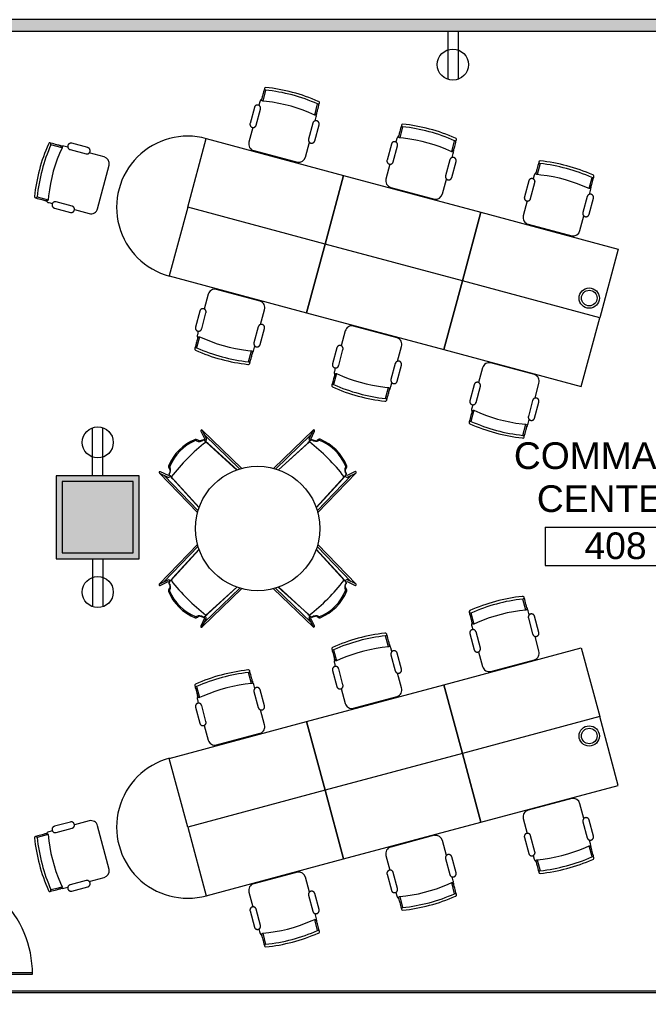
# Model space of a CAD drawing. Header units: inches. Extents: x 1 to 4333, y -575 to 1753.
# Drawn here: x 2438.2 to 2650.6, y 367.7 to 696 of the extents above; entities that cross this region are included whole.
import ezdxf

# ---------------------------------------------------------------- set-up
doc = ezdxf.new("R2010")
doc.units = ezdxf.units.IN
doc.header["$MEASUREMENT"] = 0
for name, color, linetype, lineweight in [('820 1st St NE_04_Clean_dwg', 8, 'Continuous', 9), ('A-ANNO-NOTE', 131, 'Continuous', 20), ('A-AREA-IDEN', 2, 'Continuous', 20), ('A-DETL', 90, 'Continuous', 9), ('A-DETL-GENF', 92, 'Continuous', 9), ('A-DOOR', 31, 'Continuous', 13), ('A-GLAZ-CURT', 52, 'Continuous', 9), ('A-WALL', 113, 'Continuous', 50), ('A-WALL-PATT', 111, 'Continuous', 13), ('I-FURN', 30, 'Continuous', 9), ('IRF-WALL-FULL-HT', 250, 'Continuous', 9), ('IRF-WALL-FULL-HT-HATCH', 250, 'Continuous', 9), ('S-COLS', 52, 'Continuous', 13)]:
    doc.layers.add(name, color=color, linetype=linetype, lineweight=lineweight)
doc.styles.add('Arial', font='arial.ttf', dxfattribs={"height": 9})

# ---------------------------------------------------------------- blocks, each defined once
blk = doc.blocks.new('Concrete-Square-Column - 24 x 24-2599265-New Construction - Tel_Data_Elec Plan')
at = {"layer": 'S-COLS', "lineweight": 9}
blk.add_hatch(color=55, dxfattribs=at).paths.add_polyline_path([(12, -12), (12, 12), (-12, 12), (-12, -12)], flags=0)
at = {"layer": 'S-COLS', "color": 10, "lineweight": 20}
for p, q in [((12, 12), (-12, 12)), ((-12, 12), (-12, -12)), ((12, -12), (12, 12)), ((-12, -12), (12, -12))]:
    blk.add_line(p, q, dxfattribs=at)
blk = doc.blocks.new('Seating - Desk - Task - Steelcase - Think - EX-C1-2109714-New Construction - Tel_Data_Elec Plan')
at = {"layer": 'I-FURN'}
for p, q in [((-8.93, 8.24), (-8.93, 4.37)), ((9.24, 4.39), (9.24, 8.25)), ((-9.83, 3.91), (-9.83, 2.66)), ((9.91, 2.54), (9.91, 3.91)), ((-11.1, 1.6), (-11.1, -4.01)), ((-8.94, -4.01), (-8.94, 1.6)), ((9.34, 1.6), (9.34, -4.01)), ((11.51, -4.01), (11.51, 1.6)), ((-9.83, -5.07), (-9.83, -10.25)), ((9.91, -10.14), (9.91, -4.96)), ((-7.53, -12.55), (7.72, -12.55))]:
    blk.add_line(p, q, dxfattribs=at)
at = {"layer": 'I-FURN', "flags": 128}
for points in [[(-9.44, 8.69), (-9.44, 8.06), (-9.44, 7.48), (-9.44, 6.95), (-9.44, 6.49), (-9.44, 6.08), (-9.44, 5.73), (-9.44, 5.44), (-9.44, 5.21), (-9.44, 5.04), (-9.44, 4.93), (-9.44, 4.88), (-9.44, 4.88)], [(9.75, 4.9), (9.75, 4.93), (9.75, 5.02), (9.75, 5.17), (9.75, 5.38), (9.75, 5.65), (9.75, 5.98), (9.75, 6.37), (9.75, 6.82), (9.75, 7.33), (9.75, 7.89), (9.75, 8.51), (9.75, 8.71)], [(-9.44, 4.88), (-9.44, 4.91), (-9.44, 5), (-9.44, 5.08)], [(-8.93, 4.37), (-8.95, 4.37), (-8.97, 4.37), (-8.99, 4.38), (-9.01, 4.38), (-9.03, 4.38), (-9.05, 4.39), (-9.07, 4.39), (-9.09, 4.4), (-9.11, 4.4), (-9.13, 4.41), (-9.15, 4.42), (-9.16, 4.43), (-9.18, 4.44), (-9.2, 4.45), (-9.22, 4.46), (-9.23, 4.47), (-9.25, 4.48), (-9.26, 4.5), (-9.28, 4.51), (-9.29, 4.53), (-9.31, 4.54), (-9.32, 4.56), (-9.33, 4.57), (-9.35, 4.59), (-9.36, 4.6), (-9.37, 4.62), (-9.38, 4.64), (-9.39, 4.66), (-9.4, 4.68), (-9.4, 4.69), (-9.41, 4.71), (-9.42, 4.73), (-9.42, 4.75), (-9.43, 4.77), (-9.43, 4.79), (-9.43, 4.81), (-9.44, 4.83), (-9.44, 4.85), (-9.44, 4.87), (-9.44, 4.88)], [(9.24, 4.39), (7.14, 4.71), (5.03, 4.94), (2.91, 5.09), (0.79, 5.16), (-1.33, 5.14), (-3.45, 5.04), (-5.57, 4.85), (-7.68, 4.58), (-8.93, 4.37)], [(9.75, 4.9), (9.75, 4.88), (9.75, 4.86), (9.74, 4.84), (9.74, 4.82), (9.74, 4.8), (9.73, 4.78), (9.73, 4.76), (9.72, 4.74), (9.72, 4.72), (9.71, 4.7), (9.7, 4.68), (9.69, 4.66), (9.68, 4.64), (9.67, 4.63), (9.66, 4.61), (9.65, 4.59), (9.63, 4.58), (9.62, 4.56), (9.61, 4.55), (9.59, 4.53), (9.58, 4.52), (9.56, 4.5), (9.55, 4.49), (9.53, 4.48), (9.51, 4.47), (9.5, 4.46), (9.48, 4.45), (9.46, 4.44), (9.44, 4.43), (9.42, 4.42), (9.41, 4.42), (9.39, 4.41), (9.37, 4.4), (9.35, 4.4), (9.33, 4.4), (9.31, 4.39), (9.29, 4.39), (9.27, 4.39), (9.25, 4.39), (9.24, 4.39)], [(9.75, 5.1), (9.75, 4.97), (9.75, 4.91), (9.75, 4.9)], [(-8.94, 1.6), (-8.94, 1.64), (-8.94, 1.68), (-8.94, 1.73), (-8.95, 1.77), (-8.96, 1.81), (-8.97, 1.86), (-8.98, 1.9), (-8.99, 1.94), (-9.01, 1.98), (-9.02, 2.02), (-9.04, 2.06), (-9.06, 2.1), (-9.08, 2.14), (-9.1, 2.17), (-9.12, 2.21), (-9.15, 2.24), (-9.18, 2.28), (-9.2, 2.31), (-9.23, 2.34), (-9.26, 2.37), (-9.3, 2.4), (-9.33, 2.43), (-9.36, 2.46), (-9.4, 2.48), (-9.43, 2.51), (-9.47, 2.53), (-9.51, 2.55), (-9.55, 2.57), (-9.59, 2.59), (-9.63, 2.61), (-9.67, 2.62), (-9.71, 2.64), (-9.75, 2.65), (-9.79, 2.66), (-9.83, 2.66), (-9.88, 2.67), (-9.92, 2.68), (-9.96, 2.68), (-10.01, 2.68), (-10.05, 2.68), (-10.09, 2.68), (-10.14, 2.67), (-10.18, 2.67), (-10.22, 2.66), (-10.26, 2.65), (-10.31, 2.64), (-10.35, 2.63), (-10.39, 2.62), (-10.43, 2.6), (-10.47, 2.58), (-10.51, 2.56), (-10.55, 2.54), (-10.58, 2.52), (-10.62, 2.5), (-10.65, 2.47), (-10.69, 2.45), (-10.72, 2.42), (-10.75, 2.39), (-10.79, 2.36), (-10.82, 2.33), (-10.84, 2.3), (-10.87, 2.26), (-10.9, 2.23), (-10.92, 2.19), (-10.95, 2.16), (-10.97, 2.12), (-10.99, 2.08), (-11.01, 2.04), (-11.02, 2), (-11.04, 1.96), (-11.05, 1.92), (-11.06, 1.88), (-11.07, 1.84), (-11.08, 1.79), (-11.09, 1.75), (-11.09, 1.71), (-11.1, 1.66), (-11.1, 1.62), (-11.1, 1.6)], [(11.51, 1.6), (11.51, 1.64), (11.51, 1.69), (11.5, 1.73), (11.5, 1.77), (11.49, 1.81), (11.48, 1.86), (11.47, 1.9), (11.46, 1.94), (11.44, 1.98), (11.43, 2.02), (11.41, 2.06), (11.39, 2.1), (11.37, 2.14), (11.35, 2.17), (11.32, 2.21), (11.3, 2.25), (11.27, 2.28), (11.24, 2.31), (11.21, 2.35), (11.18, 2.38), (11.15, 2.41), (11.12, 2.43), (11.08, 2.46), (11.05, 2.49), (11.01, 2.51), (10.98, 2.53), (10.94, 2.55), (10.9, 2.57), (10.86, 2.59), (10.82, 2.61), (10.78, 2.62), (10.74, 2.64), (10.7, 2.65), (10.65, 2.66), (10.61, 2.67), (10.57, 2.67), (10.53, 2.68), (10.48, 2.68), (10.44, 2.68), (10.4, 2.68), (10.35, 2.68), (10.31, 2.68), (10.27, 2.67), (10.22, 2.66), (10.18, 2.65), (10.14, 2.64), (10.1, 2.63), (10.06, 2.62), (10.02, 2.6), (9.98, 2.58), (9.94, 2.57), (9.9, 2.54), (9.86, 2.52), (9.83, 2.5), (9.79, 2.47), (9.76, 2.45), (9.72, 2.42), (9.69, 2.39), (9.66, 2.36), (9.63, 2.33), (9.6, 2.3), (9.57, 2.26), (9.55, 2.23), (9.52, 2.19), (9.5, 2.16), (9.48, 2.12), (9.46, 2.08), (9.44, 2.04), (9.42, 2), (9.41, 1.96), (9.39, 1.92), (9.38, 1.88), (9.37, 1.84), (9.36, 1.79), (9.35, 1.75), (9.35, 1.71), (9.35, 1.67), (9.34, 1.62), (9.34, 1.6)], [(-11.1, -4.01), (-11.1, -4.05), (-11.1, -4.1), (-11.09, -4.14), (-11.09, -4.18), (-11.08, -4.22), (-11.07, -4.27), (-11.06, -4.31), (-11.05, -4.35), (-11.03, -4.39), (-11.01, -4.43), (-11, -4.47), (-10.98, -4.51), (-10.96, -4.55), (-10.93, -4.58), (-10.91, -4.62), (-10.89, -4.66), (-10.86, -4.69), (-10.83, -4.72), (-10.8, -4.76), (-10.77, -4.79), (-10.74, -4.82), (-10.71, -4.84), (-10.67, -4.87), (-10.64, -4.9), (-10.6, -4.92), (-10.57, -4.94), (-10.53, -4.96), (-10.49, -4.98), (-10.45, -5), (-10.41, -5.02), (-10.37, -5.03), (-10.33, -5.05), (-10.29, -5.06), (-10.24, -5.07), (-10.2, -5.08), (-10.16, -5.08), (-10.12, -5.09), (-10.07, -5.09), (-10.03, -5.09), (-9.99, -5.09), (-9.94, -5.09), (-9.9, -5.09), (-9.86, -5.08), (-9.81, -5.07), (-9.77, -5.06), (-9.73, -5.05), (-9.69, -5.04), (-9.65, -5.03), (-9.61, -5.01), (-9.57, -4.99), (-9.53, -4.98), (-9.49, -4.95), (-9.45, -4.93), (-9.42, -4.91), (-9.38, -4.88), (-9.35, -4.86), (-9.31, -4.83), (-9.28, -4.8), (-9.25, -4.77), (-9.22, -4.74), (-9.19, -4.71), (-9.16, -4.67), (-9.14, -4.64), (-9.11, -4.6), (-9.09, -4.57), (-9.07, -4.53), (-9.05, -4.49), (-9.03, -4.45), (-9.01, -4.41), (-9, -4.37), (-8.98, -4.33), (-8.97, -4.29), (-8.96, -4.25), (-8.95, -4.21), (-8.95, -4.16), (-8.94, -4.12), (-8.94, -4.08), (-8.94, -4.03), (-8.94, -4.01)], [(9.34, -4.01), (9.34, -4.05), (9.35, -4.1), (9.35, -4.14), (9.36, -4.18), (9.37, -4.23), (9.37, -4.27), (9.39, -4.31), (9.4, -4.35), (9.41, -4.39), (9.43, -4.43), (9.45, -4.47), (9.47, -4.51), (9.49, -4.55), (9.51, -4.59), (9.53, -4.62), (9.56, -4.66), (9.58, -4.69), (9.61, -4.72), (9.64, -4.76), (9.67, -4.79), (9.7, -4.82), (9.74, -4.85), (9.77, -4.87), (9.81, -4.9), (9.84, -4.92), (9.88, -4.94), (9.92, -4.97), (9.96, -4.99), (9.99, -5), (10.03, -5.02), (10.08, -5.04), (10.12, -5.05), (10.16, -5.06), (10.2, -5.07), (10.24, -5.08), (10.29, -5.08), (10.33, -5.09), (10.37, -5.09), (10.42, -5.09), (10.46, -5.09), (10.5, -5.09), (10.55, -5.09), (10.59, -5.08), (10.63, -5.07), (10.67, -5.07), (10.72, -5.05), (10.76, -5.04), (10.8, -5.03), (10.84, -5.01), (10.88, -5), (10.92, -4.98), (10.96, -4.96), (10.99, -4.93), (11.03, -4.91), (11.07, -4.89), (11.1, -4.86), (11.13, -4.83), (11.17, -4.8), (11.2, -4.77), (11.23, -4.74), (11.26, -4.71), (11.28, -4.68), (11.31, -4.64), (11.33, -4.61), (11.36, -4.57), (11.38, -4.53), (11.4, -4.49), (11.42, -4.45), (11.43, -4.41), (11.45, -4.37), (11.46, -4.33), (11.47, -4.29), (11.49, -4.25), (11.49, -4.21), (11.5, -4.16), (11.51, -4.12), (11.51, -4.08), (11.51, -4.03), (11.51, -4.01)]]:
    blk.add_lwpolyline(points, dxfattribs=at)
at = {"layer": 'I-FURN'}
for centre, radius, start, end in [((-8.51, 3.91), 1.32, 132.1873, 180), ((8.59, 3.91), 1.32, 360, 35.7227), ((-7.53, -10.25), 2.3, 180, 270), ((7.49, -10.14), 2.42, 275.3193, 360)]:
    blk.add_arc(centre, radius, start, end, dxfattribs=at)
for centre, major_axis, ratio, start_param, end_param in [((0.2, -38.81), (54.09, 0), 0.899459, 1.402966, 1.74368), ((-8.93, 8.69), (0.507, 0), 0.899459, 1.913366, 4.712389), ((0.2, -38.81), (53.09, 0), 0.899459, 1.399774, 1.74371), ((9.24, 8.71), (-0.507, 0), 0.899459, 1.570796, 4.712389), ((-8.93, 5.08), (0.507, 0), 0.99468, 2.996027, 3.185649), ((9.24, 5.1), (0.507, 0), 0.99468, 6.021386, 6.283185)]:
    blk.add_ellipse(centre, major_axis=major_axis, ratio=ratio, start_param=start_param, end_param=end_param, dxfattribs=at)
blk = doc.blocks.new('Table - Conference - Training Table - Rectangle T-Base - Steelcase Coalesse - Akira - Standard - Caster - 48__ L x 24_-2538035-New Construction - Tel_Data_Elec Plan')
at = {"layer": 'I-FURN'}
for p, q in [((0, -24), (0, 0)), ((0, 0), (48, 0)), ((48, 0), (48, -24)), ((48, -24), (0, -24))]:
    blk.add_line(p, q, dxfattribs=at)
blk = doc.blocks.new('Table - Conference - Training Table - Rectangle T-Base - Steelcase Coalesse - Akira - Standard - Caster - 48__ L x 24_-2538129-New Construction - Tel_Data_Elec Plan')
at = {"layer": 'I-FURN'}
for p, q in [((48, 24), (0, 24)), ((0, 24), (0, 0)), ((48, 0), (48, 24)), ((0, 0), (48, 0))]:
    blk.add_line(p, q, dxfattribs=at)
blk = doc.blocks.new('Seating - Desk - Task - Steelcase - Think - EX-C1-2464857-New Construction - Tel_Data_Elec Plan')
at = {"layer": 'I-FURN'}
for p, q in [((-9.83, 10.25), (-9.83, 5.07)), ((7.72, 12.55), (-7.53, 12.55)), ((9.91, 4.96), (9.91, 10.14)), ((-11.1, 4.01), (-11.1, -1.6)), ((-8.94, -1.6), (-8.94, 4.01)), ((9.34, 4.01), (9.34, -1.6)), ((11.51, -1.6), (11.51, 4.01)), ((-9.83, -2.66), (-9.83, -3.91)), ((9.91, -3.91), (9.91, -2.54)), ((-8.93, -4.37), (-8.93, -8.24)), ((9.24, -8.25), (9.24, -4.39))]:
    blk.add_line(p, q, dxfattribs=at)
at = {"layer": 'I-FURN', "flags": 128}
for points in [[(-8.94, 4.01), (-8.94, 4.05), (-8.94, 4.1), (-8.94, 4.14), (-8.95, 4.18), (-8.96, 4.22), (-8.97, 4.27), (-8.98, 4.31), (-8.99, 4.35), (-9.01, 4.39), (-9.02, 4.43), (-9.04, 4.47), (-9.06, 4.51), (-9.08, 4.55), (-9.1, 4.58), (-9.12, 4.62), (-9.15, 4.66), (-9.18, 4.69), (-9.2, 4.72), (-9.23, 4.76), (-9.26, 4.79), (-9.3, 4.82), (-9.33, 4.84), (-9.36, 4.87), (-9.4, 4.9), (-9.43, 4.92), (-9.47, 4.94), (-9.51, 4.96), (-9.55, 4.98), (-9.59, 5), (-9.63, 5.02), (-9.67, 5.03), (-9.71, 5.05), (-9.75, 5.06), (-9.79, 5.07), (-9.83, 5.08), (-9.88, 5.08), (-9.92, 5.09), (-9.96, 5.09), (-10.01, 5.09), (-10.05, 5.09), (-10.09, 5.09), (-10.14, 5.09), (-10.18, 5.08), (-10.22, 5.07), (-10.26, 5.06), (-10.31, 5.05), (-10.35, 5.04), (-10.39, 5.03), (-10.43, 5.01), (-10.47, 4.99), (-10.51, 4.98), (-10.55, 4.95), (-10.58, 4.93), (-10.62, 4.91), (-10.65, 4.88), (-10.69, 4.86), (-10.72, 4.83), (-10.75, 4.8), (-10.79, 4.77), (-10.82, 4.74), (-10.84, 4.71), (-10.87, 4.67), (-10.9, 4.64), (-10.92, 4.6), (-10.95, 4.57), (-10.97, 4.53), (-10.99, 4.49), (-11.01, 4.45), (-11.02, 4.41), (-11.04, 4.37), (-11.05, 4.33), (-11.06, 4.29), (-11.07, 4.25), (-11.08, 4.21), (-11.09, 4.16), (-11.09, 4.12), (-11.1, 4.08), (-11.1, 4.03), (-11.1, 4.01)], [(11.51, 4.01), (11.51, 4.05), (11.51, 4.1), (11.5, 4.14), (11.5, 4.18), (11.49, 4.23), (11.48, 4.27), (11.47, 4.31), (11.46, 4.35), (11.44, 4.39), (11.43, 4.43), (11.41, 4.47), (11.39, 4.51), (11.37, 4.55), (11.35, 4.59), (11.32, 4.62), (11.3, 4.66), (11.27, 4.69), (11.24, 4.72), (11.21, 4.76), (11.18, 4.79), (11.15, 4.82), (11.12, 4.85), (11.08, 4.87), (11.05, 4.9), (11.01, 4.92), (10.98, 4.94), (10.94, 4.97), (10.9, 4.99), (10.86, 5), (10.82, 5.02), (10.78, 5.04), (10.74, 5.05), (10.7, 5.06), (10.65, 5.07), (10.61, 5.08), (10.57, 5.08), (10.53, 5.09), (10.48, 5.09), (10.44, 5.09), (10.4, 5.09), (10.35, 5.09), (10.31, 5.09), (10.27, 5.08), (10.22, 5.07), (10.18, 5.07), (10.14, 5.05), (10.1, 5.04), (10.06, 5.03), (10.02, 5.01), (9.98, 5), (9.94, 4.98), (9.9, 4.96), (9.86, 4.93), (9.83, 4.91), (9.79, 4.89), (9.76, 4.86), (9.72, 4.83), (9.69, 4.8), (9.66, 4.77), (9.63, 4.74), (9.6, 4.71), (9.57, 4.68), (9.55, 4.64), (9.52, 4.61), (9.5, 4.57), (9.48, 4.53), (9.46, 4.49), (9.44, 4.45), (9.42, 4.41), (9.41, 4.37), (9.39, 4.33), (9.38, 4.29), (9.37, 4.25), (9.36, 4.21), (9.35, 4.16), (9.35, 4.12), (9.35, 4.08), (9.34, 4.03), (9.34, 4.01)], [(-11.1, -1.6), (-11.1, -1.64), (-11.1, -1.68), (-11.09, -1.73), (-11.09, -1.77), (-11.08, -1.81), (-11.07, -1.86), (-11.06, -1.9), (-11.05, -1.94), (-11.03, -1.98), (-11.01, -2.02), (-11, -2.06), (-10.98, -2.1), (-10.96, -2.14), (-10.93, -2.17), (-10.91, -2.21), (-10.89, -2.24), (-10.86, -2.28), (-10.83, -2.31), (-10.8, -2.34), (-10.77, -2.37), (-10.74, -2.4), (-10.71, -2.43), (-10.67, -2.46), (-10.64, -2.48), (-10.6, -2.51), (-10.57, -2.53), (-10.53, -2.55), (-10.49, -2.57), (-10.45, -2.59), (-10.41, -2.61), (-10.37, -2.62), (-10.33, -2.64), (-10.29, -2.65), (-10.24, -2.66), (-10.2, -2.66), (-10.16, -2.67), (-10.12, -2.68), (-10.07, -2.68), (-10.03, -2.68), (-9.99, -2.68), (-9.94, -2.68), (-9.9, -2.67), (-9.86, -2.67), (-9.81, -2.66), (-9.77, -2.65), (-9.73, -2.64), (-9.69, -2.63), (-9.65, -2.62), (-9.61, -2.6), (-9.57, -2.58), (-9.53, -2.56), (-9.49, -2.54), (-9.45, -2.52), (-9.42, -2.5), (-9.38, -2.47), (-9.35, -2.45), (-9.31, -2.42), (-9.28, -2.39), (-9.25, -2.36), (-9.22, -2.33), (-9.19, -2.3), (-9.16, -2.26), (-9.14, -2.23), (-9.11, -2.19), (-9.09, -2.16), (-9.07, -2.12), (-9.05, -2.08), (-9.03, -2.04), (-9.01, -2), (-9, -1.96), (-8.98, -1.92), (-8.97, -1.88), (-8.96, -1.84), (-8.95, -1.79), (-8.95, -1.75), (-8.94, -1.71), (-8.94, -1.66), (-8.94, -1.62), (-8.94, -1.6)], [(9.34, -1.6), (9.34, -1.64), (9.35, -1.69), (9.35, -1.73), (9.36, -1.77), (9.37, -1.81), (9.37, -1.86), (9.39, -1.9), (9.4, -1.94), (9.41, -1.98), (9.43, -2.02), (9.45, -2.06), (9.47, -2.1), (9.49, -2.14), (9.51, -2.17), (9.53, -2.21), (9.56, -2.25), (9.58, -2.28), (9.61, -2.31), (9.64, -2.35), (9.67, -2.38), (9.7, -2.41), (9.74, -2.43), (9.77, -2.46), (9.81, -2.49), (9.84, -2.51), (9.88, -2.53), (9.92, -2.55), (9.96, -2.57), (9.99, -2.59), (10.03, -2.61), (10.08, -2.62), (10.12, -2.64), (10.16, -2.65), (10.2, -2.66), (10.24, -2.67), (10.29, -2.67), (10.33, -2.68), (10.37, -2.68), (10.42, -2.68), (10.46, -2.68), (10.5, -2.68), (10.55, -2.68), (10.59, -2.67), (10.63, -2.66), (10.67, -2.65), (10.72, -2.64), (10.76, -2.63), (10.8, -2.62), (10.84, -2.6), (10.88, -2.58), (10.92, -2.57), (10.96, -2.54), (10.99, -2.52), (11.03, -2.5), (11.07, -2.47), (11.1, -2.45), (11.13, -2.42), (11.17, -2.39), (11.2, -2.36), (11.23, -2.33), (11.26, -2.3), (11.28, -2.26), (11.31, -2.23), (11.33, -2.19), (11.36, -2.16), (11.38, -2.12), (11.4, -2.08), (11.42, -2.04), (11.43, -2), (11.45, -1.96), (11.46, -1.92), (11.47, -1.88), (11.49, -1.84), (11.49, -1.79), (11.5, -1.75), (11.51, -1.71), (11.51, -1.67), (11.51, -1.62), (11.51, -1.6)], [(-9.44, -4.88), (-9.44, -4.86), (-9.44, -4.84), (-9.43, -4.82), (-9.43, -4.8), (-9.43, -4.78), (-9.42, -4.76), (-9.42, -4.74), (-9.41, -4.72), (-9.4, -4.7), (-9.4, -4.68), (-9.39, -4.66), (-9.38, -4.64), (-9.37, -4.63), (-9.36, -4.61), (-9.35, -4.59), (-9.34, -4.58), (-9.32, -4.56), (-9.31, -4.54), (-9.3, -4.53), (-9.28, -4.51), (-9.27, -4.5), (-9.25, -4.49), (-9.24, -4.48), (-9.22, -4.46), (-9.2, -4.45), (-9.19, -4.44), (-9.17, -4.43), (-9.15, -4.42), (-9.13, -4.41), (-9.11, -4.41), (-9.09, -4.4), (-9.08, -4.39), (-9.06, -4.39), (-9.04, -4.38), (-9.02, -4.38), (-9, -4.38), (-8.98, -4.37), (-8.96, -4.37), (-8.94, -4.37), (-8.93, -4.37)], [(-9.44, -5.08), (-9.44, -4.95), (-9.44, -4.89), (-9.44, -4.88)], [(-9.44, -4.88), (-9.44, -4.91), (-9.44, -5), (-9.44, -5.15), (-9.44, -5.36), (-9.44, -5.63), (-9.44, -5.97), (-9.44, -6.36), (-9.44, -6.8), (-9.44, -7.31), (-9.44, -7.87), (-9.44, -8.49), (-9.44, -8.69)], [(-8.93, -4.37), (-6.83, -4.69), (-4.72, -4.93), (-2.6, -5.09), (-0.48, -5.16), (1.64, -5.14), (3.76, -5.04), (5.88, -4.86), (7.99, -4.59), (9.24, -4.39)], [(9.24, -4.39), (9.26, -4.39), (9.28, -4.39), (9.3, -4.39), (9.32, -4.4), (9.34, -4.4), (9.36, -4.4), (9.38, -4.41), (9.4, -4.41), (9.42, -4.42), (9.44, -4.43), (9.46, -4.44), (9.47, -4.45), (9.49, -4.46), (9.51, -4.47), (9.53, -4.48), (9.54, -4.49), (9.56, -4.5), (9.57, -4.51), (9.59, -4.53), (9.6, -4.54), (9.62, -4.56), (9.63, -4.57), (9.64, -4.59), (9.66, -4.6), (9.67, -4.62), (9.68, -4.64), (9.69, -4.66), (9.7, -4.67), (9.71, -4.69), (9.71, -4.71), (9.72, -4.73), (9.73, -4.75), (9.73, -4.77), (9.74, -4.79), (9.74, -4.81), (9.74, -4.83), (9.75, -4.85), (9.75, -4.87), (9.75, -4.89), (9.75, -4.9)], [(9.75, -8.71), (9.75, -8.07), (9.75, -7.49), (9.75, -6.97), (9.75, -6.5), (9.75, -6.1), (9.75, -5.75), (9.75, -5.46), (9.75, -5.23), (9.75, -5.06), (9.75, -4.95), (9.75, -4.9), (9.75, -4.9)], [(9.75, -4.9), (9.75, -4.93), (9.75, -5.02), (9.75, -5.1)]]:
    blk.add_lwpolyline(points, dxfattribs=at)
at = {"layer": 'I-FURN'}
for centre, radius, start, end in [((-7.53, 10.25), 2.3, 90, 180), ((7.49, 10.14), 2.42, 0, 84.6807), ((-8.51, -3.91), 1.32, 180, 227.8127), ((8.59, -3.91), 1.32, 324.2773, 0)]:
    blk.add_arc(centre, radius, start, end, dxfattribs=at)
for centre, major_axis, ratio, start_param, end_param in [((-8.93, -5.08), (0.507, 0), 0.99468, 3.097536, 3.287158), ((9.24, -5.1), (0.507, 0), 0.99468, 0, 0.261799), ((-8.93, -8.69), (0.507, 0), 0.899459, 1.570796, 4.369819), ((0.2, 38.81), (54.09, 0), 0.899459, 4.539505, 4.880219), ((0.2, 38.81), (53.09, 0), 0.899459, 4.539475, 4.883411), ((9.24, -8.71), (0.507, 0), 0.899459, 4.712389, 7.853982)]:
    blk.add_ellipse(centre, major_axis=major_axis, ratio=ratio, start_param=start_param, end_param=end_param, dxfattribs=at)
blk = doc.blocks.new('System Panel - Glazed-2722083-New Construction - Tel_Data_Elec Plan')
at = {"layer": 'A-GLAZ-CURT', "color": 10, "lineweight": 20}
for p, q in [((141.9375, 0.25), (-141.9375, 0.25)), ((-141.9375, 0.25), (-141.9375, -0.25)), ((141.9375, -0.25), (141.9375, 0.25)), ((-141.9375, -0.25), (141.9375, -0.25))]:
    blk.add_line(p, q, dxfattribs=at)
blk = doc.blocks.new('Combo - Work Table Chairs - Seats 4 - 3-6 Diameter - Combo - Work Table Chairs - Seats 4 - 3-6 Diameter-1869253-New Construction - Tel_Data_Elec Plan')
at = {"layer": 'I-FURN'}
for p, q in [((-10.22, 36.69), (-10.56, 18.14)), ((-10.22, 36.6), (-9.16, 33.66)), ((-8.69, 33.93), (-9.67, 36.78)), ((9.67, 36.78), (8.69, 33.93)), ((9.16, 33.66), (10.22, 36.63)), ((10.56, 18.13), (10.22, 36.69)), ((-9.94, 18.45), (-9.64, 34.99)), ((-8.32, 32.93), (-8.96, 18.93)), ((-8.28, 33.88), (-8.69, 33.93)), ((-8.69, 33.32), (-8.36, 33.32)), ((-7.08, 34.69), (-7.89, 34.24)), ((7.89, 34.24), (7.08, 34.69)), ((8.69, 33.93), (8.28, 33.88)), ((8.96, 18.93), (8.32, 32.95)), ((8.36, 33.32), (8.69, 33.32)), ((9.64, 35.05), (9.94, 18.45)), ((-8.44, 32.12), (-9.04, 18.89)), ((9.04, 18.89), (8.44, 32.12)), ((-18.08, 10.56), (-36.76, 10.22)), ((-33.73, 9.16), (-36.7, 10.22)), ((-35.12, 9.64), (-18.44, 9.95)), ((36.76, 10.22), (18.08, 10.56)), ((18.44, 9.95), (35.05, 9.64)), ((36.66, 10.22), (33.73, 9.16)), ((-36.85, 9.67), (-34.01, 8.69)), ((-34.31, 7.89), (-34.76, 7.08)), ((-34.01, 8.69), (-33.95, 8.28)), ((-33.4, 8.36), (-33.4, 8.69)), ((-18.98, 8.96), (-33.02, 8.32)), ((-18.95, 9.04), (-32.19, 8.44)), ((32.19, 8.44), (18.95, 9.04)), ((33, 8.32), (18.98, 8.96)), ((33.39, 8.69), (33.39, 8.36)), ((33.95, 8.28), (34, 8.69)), ((34, 8.69), (36.84, 9.67)), ((34.76, 7.08), (34.31, 7.89)), ((-34.01, -8.69), (-36.85, -9.67)), ((-36.67, -10.22), (-33.73, -9.16)), ((-18.44, -9.95), (-35.06, -9.64)), ((-34.76, -7.08), (-34.31, -7.89)), ((-33.95, -8.28), (-34.01, -8.69)), ((-33.4, -8.69), (-33.4, -8.36)), ((-33.01, -8.32), (-18.98, -8.96)), ((-32.19, -8.44), (-18.94, -9.04)), ((35.12, -9.64), (18.44, -9.95)), ((18.94, -9.04), (32.19, -8.44)), ((18.98, -8.96), (33.01, -8.32)), ((33.39, -8.36), (33.39, -8.69)), ((33.73, -9.16), (36.69, -10.22)), ((34, -8.69), (33.95, -8.28)), ((36.84, -9.67), (34, -8.69)), ((34.31, -7.89), (34.76, -7.08)), ((-36.76, -10.22), (-18.08, -10.56)), ((18.08, -10.56), (36.76, -10.22)), ((-10.56, -18.14), (-10.22, -36.73)), ((-9.64, -35.09), (-9.94, -18.45)), ((-9.05, -18.89), (-8.44, -32.16)), ((-8.96, -18.93), (-8.32, -32.98)), ((8.32, -32.97), (8.96, -18.93)), ((8.44, -32.16), (9.05, -18.89)), ((9.94, -18.45), (9.64, -35.02)), ((10.22, -36.73), (10.56, -18.14)), ((-9.16, -33.7), (-10.22, -36.66)), ((-9.67, -36.81), (-8.69, -33.97)), ((-8.36, -33.36), (-8.69, -33.36)), ((-8.69, -33.97), (-8.28, -33.92)), ((-7.89, -34.28), (-7.08, -34.73)), ((7.08, -34.73), (7.89, -34.28)), ((8.28, -33.92), (8.69, -33.97)), ((8.69, -33.36), (8.36, -33.36)), ((8.69, -33.97), (9.67, -36.81)), ((10.22, -36.63), (9.16, -33.7))]:
    blk.add_line(p, q, dxfattribs=at)
blk.add_circle((0, 0), 21, dxfattribs=at)
for centre, radius, start, end in [((-9.94, 36.68), 0.282, 19, 178.9467), ((-5.95, 35.44), 0.817, 121.1935, 165.9044), ((0, 21.25), 16.2, 66.8302, 113.1681), ((0, 21.25), 15.8, 66.9488, 113.0499), ((5.95, 35.44), 0.817, 14.0956, 58.7804), ((9.94, 36.68), 0.282, 1.0533, 161), ((-8.69, 33.82), 0.5, 199, 270), ((22.6, 30.7), 31.07, 174.6265, 177.3768), ((-7.12, 33.49), 1.21, 154.594, 174.6265), ((0.05, -31.41), 64.88, 82.674, 97.4084), ((-7.99, 33.91), 0.255, 128.581, 154.594), ((-8.2, 36.01), 1.9, 271.5934, 345.9044), ((-10.61, 39.14), 5.6, 296.0135, 299), ((-7.29, 35.07), 0.435, 299, 353.1407), ((-1.87, 34.42), 5.03, 165.9044, 173.1407), ((-5.95, 35.44), 0.417, 124.4369, 165.9044), ((5.95, 35.44), 0.417, 14.0956, 55.5272), ((8.2, 36.01), 1.9, 194.0956, 268.4066), ((1.87, 34.42), 5.03, 6.8593, 14.0956), ((7.29, 35.07), 0.435, 186.8593, 241), ((10.61, 39.14), 5.6, 241, 243.9865), ((7.99, 33.91), 0.255, 25.406, 51.419), ((7.12, 33.49), 1.21, 5.3735, 25.406), ((-22.6, 30.7), 31.07, 2.6232, 5.3735), ((8.69, 33.82), 0.5, 270, 341), ((-36.76, 9.94), 0.282, 91.0533, 251), ((36.75, 9.94), 0.282, 289, 88.9467), ((-35.52, 5.95), 0.817, 104.0956, 148.7804), ((-34.49, 1.87), 5.03, 96.8593, 104.0956), ((-36.08, 8.2), 1.9, 284.0956, 358.4066), ((-35.14, 7.29), 0.435, 276.8593, 331), ((-39.21, 10.61), 5.6, 331, 333.9865), ((-33.98, 7.99), 0.255, 115.406, 141.419), ((-33.57, 7.12), 1.21, 95.3735, 115.406), ((-33.9, 8.69), 0.5, 360, 71), ((-30.77, -22.6), 31.07, 92.6232, 95.3735), ((31.34, 0.05), 64.88, 172.674, 187.4084), ((30.77, -22.6), 31.07, 84.6265, 87.3768), ((-31.34, -0.05), 64.88, 352.674, 7.4084), ((33.89, 8.69), 0.5, 109, 180), ((33.56, 7.12), 1.21, 64.594, 84.6265), ((33.97, 7.99), 0.255, 38.581, 64.594), ((36.08, 8.2), 1.9, 181.5934, 255.9044), ((39.21, 10.61), 5.6, 206.0135, 209), ((35.14, 7.29), 0.435, 209, 263.1407), ((34.49, 1.87), 5.03, 75.9044, 83.1407), ((35.51, 5.95), 0.817, 31.1935, 75.9044), ((-21.32, 0), 16.2, 156.8302, 203.1681), ((-21.32, 0), 15.8, 156.9488, 203.0499), ((-35.52, 5.95), 0.417, 104.0956, 145.5272), ((35.51, 5.95), 0.417, 34.4369, 75.9044), ((21.31, 0), 15.8, 336.9488, 23.0499), ((21.31, 0), 16.2, 336.8302, 23.1681), ((-35.52, -5.95), 0.817, 211.1935, 255.9044), ((-35.52, -5.95), 0.417, 214.4369, 255.9044), ((-36.08, -8.2), 1.9, 1.5934, 75.9044), ((36.08, -8.2), 1.9, 104.0956, 178.4066), ((35.51, -5.95), 0.417, 284.0956, 325.5272), ((35.51, -5.95), 0.817, 284.0956, 328.7804), ((-36.76, -9.94), 0.282, 109, 268.9467), ((-34.49, -1.87), 5.03, 255.9044, 263.1407), ((-35.14, -7.29), 0.435, 29, 83.1407), ((-39.21, -10.61), 5.6, 26.0135, 29), ((-33.98, -7.99), 0.255, 218.581, 244.594), ((-33.57, -7.12), 1.21, 244.594, 264.6265), ((-33.9, -8.69), 0.5, 289, 360), ((-30.77, 22.6), 31.07, 264.6265, 267.3768), ((30.77, 22.6), 31.07, 272.6232, 275.3735), ((33.89, -8.69), 0.5, 180, 251), ((33.56, -7.12), 1.21, 275.3735, 295.406), ((33.97, -7.99), 0.255, 295.406, 321.419), ((39.21, -10.61), 5.6, 151, 153.9865), ((35.14, -7.29), 0.435, 96.8593, 151), ((34.49, -1.87), 5.03, 276.8593, 284.0956), ((36.75, -9.94), 0.282, 271.0533, 71), ((22.6, -30.74), 31.07, 182.6232, 185.3735), ((-22.6, -30.74), 31.07, 354.6265, 357.3768), ((-8.69, -33.86), 0.5, 90, 161), ((-7.12, -33.53), 1.21, 185.3735, 205.406), ((-0.05, 31.37), 64.88, 262.674, 277.4084), ((-7.99, -33.94), 0.255, 205.406, 231.419), ((-8.2, -36.05), 1.9, 14.0956, 88.4066), ((-10.61, -39.18), 5.6, 61, 63.9865), ((-7.29, -35.11), 0.435, 6.8593, 61), ((-1.87, -34.46), 5.03, 186.8593, 194.0956), ((-5.95, -35.48), 0.817, 194.0956, 238.7804), ((-5.95, -35.48), 0.417, 194.0956, 235.5272), ((0, -21.28), 15.8, 246.9488, 293.0499), ((5.95, -35.48), 0.417, 304.4369, 345.9044), ((8.2, -36.05), 1.9, 91.5934, 165.9044), ((5.95, -35.48), 0.817, 301.1935, 345.9044), ((1.87, -34.46), 5.03, 345.9044, 353.1407), ((7.29, -35.11), 0.435, 119, 173.1407), ((10.61, -39.18), 5.6, 116.0135, 119), ((7.99, -33.94), 0.255, 308.581, 334.594), ((7.12, -33.53), 1.21, 334.594, 354.6265), ((8.69, -33.86), 0.5, 19, 90), ((-9.94, -36.72), 0.282, 181.0533, 341), ((0, -21.28), 16.2, 246.8302, 293.1681), ((9.94, -36.72), 0.282, 199, 358.9467)]:
    blk.add_arc(centre, radius, start, end, dxfattribs=at)
blk = doc.blocks.new('storefront - glass swinging - SNGL - GLASS - OFFICE DOORS-2692573-New Construction - Tel_Data_Elec Plan')
at = {"layer": 'A-DETL-GENF'}
for p, q in [((17.5, -0.16), (17.5, 35.84)), ((18, -0.16), (18, 35.84)), ((18, -0.16), (17.5, -0.16))]:
    blk.add_line(p, q, dxfattribs=at)
blk.add_arc((18, -0.16), 36, 90, 180.7958, dxfattribs=at)
blk = doc.blocks.new('Seating - Desk - Task - Steelcase - Think - EX-C1-V48-New Construction - Tel_Data_Elec Plan')
at = {"layer": 'I-FURN'}
for p, q in [((-9.83, 10.25), (-9.83, 5.07)), ((7.72, 12.55), (-7.53, 12.55)), ((9.91, 4.96), (9.91, 10.14)), ((-11.1, 4.01), (-11.1, -1.6)), ((-8.94, -1.6), (-8.94, 4.01)), ((9.34, 4.01), (9.34, -1.6)), ((11.51, -1.6), (11.51, 4.01)), ((-9.83, -2.66), (-9.83, -3.91)), ((9.91, -3.91), (9.91, -2.54)), ((-8.93, -4.37), (-8.93, -8.24)), ((9.24, -6.6), (9.24, -4.39)), ((9.24, -8.25), (9.24, -6.63))]:
    blk.add_line(p, q, dxfattribs=at)
at = {"layer": 'I-FURN', "flags": 128}
for points in [[(-8.94, 4.01), (-8.94, 4.05), (-8.94, 4.1), (-8.94, 4.14), (-8.95, 4.18), (-8.96, 4.22), (-8.97, 4.27), (-8.98, 4.31), (-8.99, 4.35), (-9.01, 4.39), (-9.02, 4.43), (-9.04, 4.47), (-9.06, 4.51), (-9.08, 4.55), (-9.1, 4.58), (-9.12, 4.62), (-9.15, 4.66), (-9.18, 4.69), (-9.2, 4.72), (-9.23, 4.76), (-9.26, 4.79), (-9.3, 4.82), (-9.33, 4.84), (-9.36, 4.87), (-9.4, 4.9), (-9.43, 4.92), (-9.47, 4.94), (-9.51, 4.96), (-9.55, 4.98), (-9.59, 5), (-9.63, 5.02), (-9.67, 5.03), (-9.71, 5.05), (-9.75, 5.06), (-9.79, 5.07), (-9.83, 5.08), (-9.88, 5.08), (-9.92, 5.09), (-9.96, 5.09), (-10.01, 5.09), (-10.05, 5.09), (-10.09, 5.09), (-10.14, 5.09), (-10.18, 5.08), (-10.22, 5.07), (-10.26, 5.06), (-10.31, 5.05), (-10.35, 5.04), (-10.39, 5.03), (-10.43, 5.01), (-10.47, 4.99), (-10.51, 4.98), (-10.55, 4.95), (-10.58, 4.93), (-10.62, 4.91), (-10.65, 4.88), (-10.69, 4.86), (-10.72, 4.83), (-10.75, 4.8), (-10.79, 4.77), (-10.82, 4.74), (-10.84, 4.71), (-10.87, 4.67), (-10.9, 4.64), (-10.92, 4.6), (-10.95, 4.57), (-10.97, 4.53), (-10.99, 4.49), (-11.01, 4.45), (-11.02, 4.41), (-11.04, 4.37), (-11.05, 4.33), (-11.06, 4.29), (-11.07, 4.25), (-11.08, 4.21), (-11.09, 4.16), (-11.09, 4.12), (-11.1, 4.08), (-11.1, 4.03), (-11.1, 4.01)], [(11.51, 4.01), (11.51, 4.05), (11.51, 4.1), (11.5, 4.14), (11.5, 4.18), (11.49, 4.23), (11.48, 4.27), (11.47, 4.31), (11.46, 4.35), (11.44, 4.39), (11.43, 4.43), (11.41, 4.47), (11.39, 4.51), (11.37, 4.55), (11.35, 4.59), (11.32, 4.62), (11.3, 4.66), (11.27, 4.69), (11.24, 4.72), (11.21, 4.76), (11.18, 4.79), (11.15, 4.82), (11.12, 4.85), (11.08, 4.87), (11.05, 4.9), (11.01, 4.92), (10.98, 4.94), (10.94, 4.97), (10.9, 4.99), (10.86, 5), (10.82, 5.02), (10.78, 5.04), (10.74, 5.05), (10.7, 5.06), (10.65, 5.07), (10.61, 5.08), (10.57, 5.08), (10.53, 5.09), (10.48, 5.09), (10.44, 5.09), (10.4, 5.09), (10.35, 5.09), (10.31, 5.09), (10.27, 5.08), (10.22, 5.07), (10.18, 5.07), (10.14, 5.05), (10.1, 5.04), (10.06, 5.03), (10.02, 5.01), (9.98, 5), (9.94, 4.98), (9.9, 4.96), (9.86, 4.93), (9.83, 4.91), (9.79, 4.89), (9.76, 4.86), (9.72, 4.83), (9.69, 4.8), (9.66, 4.77), (9.63, 4.74), (9.6, 4.71), (9.57, 4.68), (9.55, 4.64), (9.52, 4.61), (9.5, 4.57), (9.48, 4.53), (9.46, 4.49), (9.44, 4.45), (9.42, 4.41), (9.41, 4.37), (9.39, 4.33), (9.38, 4.29), (9.37, 4.25), (9.36, 4.21), (9.35, 4.16), (9.35, 4.12), (9.35, 4.08), (9.34, 4.03), (9.34, 4.01)], [(-11.1, -1.6), (-11.1, -1.64), (-11.1, -1.68), (-11.09, -1.73), (-11.09, -1.77), (-11.08, -1.81), (-11.07, -1.86), (-11.06, -1.9), (-11.05, -1.94), (-11.03, -1.98), (-11.01, -2.02), (-11, -2.06), (-10.98, -2.1), (-10.96, -2.14), (-10.93, -2.17), (-10.91, -2.21), (-10.89, -2.24), (-10.86, -2.28), (-10.83, -2.31), (-10.8, -2.34), (-10.77, -2.37), (-10.74, -2.4), (-10.71, -2.43), (-10.67, -2.46), (-10.64, -2.48), (-10.6, -2.51), (-10.57, -2.53), (-10.53, -2.55), (-10.49, -2.57), (-10.45, -2.59), (-10.41, -2.61), (-10.37, -2.62), (-10.33, -2.64), (-10.29, -2.65), (-10.24, -2.66), (-10.2, -2.66), (-10.16, -2.67), (-10.12, -2.68), (-10.07, -2.68), (-10.03, -2.68), (-9.99, -2.68), (-9.94, -2.68), (-9.9, -2.67), (-9.86, -2.67), (-9.81, -2.66), (-9.77, -2.65), (-9.73, -2.64), (-9.69, -2.63), (-9.65, -2.62), (-9.61, -2.6), (-9.57, -2.58), (-9.53, -2.56), (-9.49, -2.54), (-9.45, -2.52), (-9.42, -2.5), (-9.38, -2.47), (-9.35, -2.45), (-9.31, -2.42), (-9.28, -2.39), (-9.25, -2.36), (-9.22, -2.33), (-9.19, -2.3), (-9.16, -2.26), (-9.14, -2.23), (-9.11, -2.19), (-9.09, -2.16), (-9.07, -2.12), (-9.05, -2.08), (-9.03, -2.04), (-9.01, -2), (-9, -1.96), (-8.98, -1.92), (-8.97, -1.88), (-8.96, -1.84), (-8.95, -1.79), (-8.95, -1.75), (-8.94, -1.71), (-8.94, -1.66), (-8.94, -1.62), (-8.94, -1.6)], [(9.34, -1.6), (9.34, -1.64), (9.35, -1.69), (9.35, -1.73), (9.36, -1.77), (9.37, -1.81), (9.37, -1.86), (9.39, -1.9), (9.4, -1.94), (9.41, -1.98), (9.43, -2.02), (9.45, -2.06), (9.47, -2.1), (9.49, -2.14), (9.51, -2.17), (9.53, -2.21), (9.56, -2.25), (9.58, -2.28), (9.61, -2.31), (9.64, -2.35), (9.67, -2.38), (9.7, -2.41), (9.74, -2.43), (9.77, -2.46), (9.81, -2.49), (9.84, -2.51), (9.88, -2.53), (9.92, -2.55), (9.96, -2.57), (9.99, -2.59), (10.03, -2.61), (10.08, -2.62), (10.12, -2.64), (10.16, -2.65), (10.2, -2.66), (10.24, -2.67), (10.29, -2.67), (10.33, -2.68), (10.37, -2.68), (10.42, -2.68), (10.46, -2.68), (10.5, -2.68), (10.55, -2.68), (10.59, -2.67), (10.63, -2.66), (10.67, -2.65), (10.72, -2.64), (10.76, -2.63), (10.8, -2.62), (10.84, -2.6), (10.88, -2.58), (10.92, -2.57), (10.96, -2.54), (10.99, -2.52), (11.03, -2.5), (11.07, -2.47), (11.1, -2.45), (11.13, -2.42), (11.17, -2.39), (11.2, -2.36), (11.23, -2.33), (11.26, -2.3), (11.28, -2.26), (11.31, -2.23), (11.33, -2.19), (11.36, -2.16), (11.38, -2.12), (11.4, -2.08), (11.42, -2.04), (11.43, -2), (11.45, -1.96), (11.46, -1.92), (11.47, -1.88), (11.49, -1.84), (11.49, -1.79), (11.5, -1.75), (11.51, -1.71), (11.51, -1.67), (11.51, -1.62), (11.51, -1.6)], [(-9.44, -4.88), (-9.44, -4.86), (-9.44, -4.84), (-9.43, -4.82), (-9.43, -4.8), (-9.43, -4.78), (-9.42, -4.76), (-9.42, -4.74), (-9.41, -4.72), (-9.4, -4.7), (-9.4, -4.68), (-9.39, -4.66), (-9.38, -4.64), (-9.37, -4.63), (-9.36, -4.61), (-9.35, -4.59), (-9.34, -4.58), (-9.32, -4.56), (-9.31, -4.54), (-9.3, -4.53), (-9.28, -4.51), (-9.27, -4.5), (-9.25, -4.49), (-9.24, -4.48), (-9.22, -4.46), (-9.2, -4.45), (-9.19, -4.44), (-9.17, -4.43), (-9.15, -4.42), (-9.13, -4.41), (-9.11, -4.41), (-9.09, -4.4), (-9.08, -4.39), (-9.06, -4.39), (-9.04, -4.38), (-9.02, -4.38), (-9, -4.38), (-8.98, -4.37), (-8.96, -4.37), (-8.94, -4.37), (-8.93, -4.37)], [(-9.44, -5.08), (-9.44, -4.95), (-9.44, -4.89), (-9.44, -4.88)], [(-9.44, -4.88), (-9.44, -4.91), (-9.44, -5), (-9.44, -5.15), (-9.44, -5.36), (-9.44, -5.63), (-9.44, -5.97), (-9.44, -6.36), (-9.44, -6.8), (-9.44, -7.31), (-9.44, -7.87), (-9.44, -8.49), (-9.44, -8.69)], [(-8.93, -4.37), (-6.83, -4.69), (-4.72, -4.93), (-2.6, -5.09), (-0.48, -5.16), (1.64, -5.14), (3.76, -5.04), (5.88, -4.86), (7.99, -4.59), (9.24, -4.39)], [(9.24, -4.39), (9.26, -4.39), (9.28, -4.39), (9.3, -4.39), (9.32, -4.4), (9.34, -4.4), (9.36, -4.4), (9.38, -4.41), (9.4, -4.41), (9.42, -4.42), (9.44, -4.43), (9.46, -4.44), (9.47, -4.45), (9.49, -4.46), (9.51, -4.47), (9.53, -4.48), (9.54, -4.49), (9.56, -4.5), (9.57, -4.51), (9.59, -4.53), (9.6, -4.54), (9.62, -4.56), (9.63, -4.57), (9.64, -4.59), (9.66, -4.6), (9.67, -4.62), (9.68, -4.64), (9.69, -4.66), (9.7, -4.67), (9.71, -4.69), (9.71, -4.71), (9.72, -4.73), (9.73, -4.75), (9.73, -4.77), (9.74, -4.79), (9.74, -4.81), (9.74, -4.83), (9.75, -4.85), (9.75, -4.87), (9.75, -4.89), (9.75, -4.9)], [(9.75, -8.71), (9.75, -8.07), (9.75, -7.49), (9.75, -6.97), (9.75, -6.5), (9.75, -6.1), (9.75, -5.75), (9.75, -5.46), (9.75, -5.23), (9.75, -5.06), (9.75, -4.95), (9.75, -4.9), (9.75, -4.9)], [(9.75, -4.9), (9.75, -4.93), (9.75, -5.02), (9.75, -5.1)]]:
    blk.add_lwpolyline(points, dxfattribs=at)
at = {"layer": 'I-FURN'}
for centre, radius, start, end in [((-7.53, 10.25), 2.3, 90, 180), ((7.49, 10.14), 2.42, 0, 84.6807), ((-8.51, -3.91), 1.32, 180, 227.8127), ((8.59, -3.91), 1.32, 324.2773, 0)]:
    blk.add_arc(centre, radius, start, end, dxfattribs=at)
for centre, major_axis, ratio, start_param, end_param in [((-8.93, -5.08), (0.507, 0), 0.99468, 3.097536, 3.287158), ((9.24, -5.1), (0.507, 0), 0.99468, 0, 0.261799), ((-8.93, -8.69), (0.507, 0), 0.899459, 1.570796, 4.369819), ((0.2, 38.81), (54.09, 0), 0.899459, 4.539505, 4.880219), ((0.2, 38.81), (53.09, 0), 0.899459, 4.539475, 4.883411), ((9.24, -8.71), (0.507, 0), 0.899459, 4.712389, 7.853982)]:
    blk.add_ellipse(centre, major_axis=major_axis, ratio=ratio, start_param=start_param, end_param=end_param, dxfattribs=at)
blk = doc.blocks.new('820 1st St NE_04_Clean_dwg-2391440-New Construction - Tel_Data_Elec Plan')
at = {"layer": 'IRF-WALL-FULL-HT-HATCH'}
h = blk.add_hatch(color=256, dxfattribs=at)
h.paths.add_polyline_path([(376.41, 514.07), (378.41, 514.07), (378.41, 542.07), (350.41, 542.07), (350.41, 514.07), (363.85, 514.07)], flags=0)
h.paths.add_polyline_path([(376.41, 516.07), (352.41, 516.07), (352.41, 540.07), (376.41, 540.07), (376.41, 519.89)], flags=0)
at = {"layer": 'IRF-WALL-FULL-HT', "flags": 128}
blk.add_lwpolyline([(378.41, 542.07), (350.41, 542.07), (350.41, 514.07), (378.41, 514.07)], close=True, dxfattribs=at)
blk = doc.blocks.new('FORM Room Tag - Name _ Number-2260771-New Construction - Tel_Data_Elec Plan')
at = {"layer": 'A-AREA-IDEN'}
for p, q in [((-0.2444, -0.0231), (-0.2444, -0.1589)), ((-0.2444, -0.0231), (0.2515, -0.0231)), ((0.2515, -0.0231), (0.2515, -0.1589)), ((-0.2444, -0.1589), (0.2515, -0.1589))]:
    blk.add_line(p, q, dxfattribs=at)

msp = doc.modelspace()

# ---------------------------------------------------------------- hatches: boundary and pattern name
at = {"layer": 'A-WALL-PATT'}
msp.add_hatch(color=8, dxfattribs=at).paths.add_polyline_path([(2810.59, 691.99), (2813.66, 691.99), (2813.66, 695.99), (2395.66, 695.99), (2395.66, 691.99), (2809.66, 691.99)], flags=0)

# ---------------------------------------------------------------- linework, layer by layer
at = {"layer": 'A-ANNO-NOTE'}
for p, q in [((2582.79, 691.99), (2582.79, 675.79)), ((2586.28, 691.99), (2586.28, 675.79)), ((2462.92, 542.07), (2462.92, 558.26)), ((2466.4, 542.07), (2466.4, 558.26)), ((2462.92, 514.07), (2462.92, 497.87)), ((2466.4, 514.07), (2466.4, 497.87))]:
    msp.add_line(p, q, dxfattribs=at)
for centre, radius in [((2584.54, 680.75), 5.25), ((2630.58, 601.99), 3.42), ((2630.58, 601.99), 2.62), ((2464.66, 553.31), 5.25), ((2464.66, 502.82), 5.25), ((2630.58, 454.25), 3.42), ((2630.58, 454.25), 2.62)]:
    msp.add_circle(centre, radius, dxfattribs=at)
at = {"layer": 'A-DETL', "lineweight": 13}
for centre, start, end in [((2495.02, 632.62), 74.7183, 255.2817), ((2495.02, 423.51), 104.7183, 285.2817)]:
    msp.add_arc(centre, 24, start, end, dxfattribs=at)
at = {"layer": 'A-WALL', "color": 10, "lineweight": 20}
for p, q in [((2809.66, 695.99), (2391.66, 695.99)), ((2408.66, 691.99), (2690.66, 691.99))]:
    msp.add_line(p, q, dxfattribs=at)

# ---------------------------------------------------------------- block references
at = {"layer": '820 1st St NE_04_Clean_dwg', "color": 250}
msp.add_blockref('820 1st St NE_04_Clean_dwg-2391440-New Construction - Tel_Data_Elec Plan', (2100.25, 0), dxfattribs=at)
at = {"layer": 'A-AREA-IDEN', "xscale": 95.99999999999994, "yscale": 95.99999999999994, "zscale": 95.99999999999994}
msp.add_blockref('FORM Room Tag - Name _ Number-2260771-New Construction - Tel_Data_Elec Plan', (2639.12, 526.97), dxfattribs=at)
at = {"layer": 'A-DOOR', "rotation": 269.9999999999999}
msp.add_blockref('storefront - glass swinging - SNGL - GLASS - OFFICE DOORS-2692573-New Construction - Tel_Data_Elec Plan', (2406.78, 391.94), dxfattribs=at)
at = {"layer": 'A-GLAZ-CURT', "rotation": 180}
msp.add_blockref('System Panel - Glazed-2722083-New Construction - Tel_Data_Elec Plan', (2548.72, 367.94), dxfattribs=at)
at = {"layer": 'I-FURN'}
for name, p, rotation in [('Seating - Desk - Task - Steelcase - Think - EX-C1-2109714-New Construction - Tel_Data_Elec Plan', (2527.83, 661.91), 344.9999999999996), ('Seating - Desk - Task - Steelcase - Think - EX-C1-2109714-New Construction - Tel_Data_Elec Plan', (2574.08, 649.52), 344.9999999999996), ('Seating - Desk - Task - Steelcase - Think - EX-C1-2109714-New Construction - Tel_Data_Elec Plan', (2454.44, 642.67), 74.99999999999953), ('Table - Conference - Training Table - Rectangle T-Base - Steelcase Coalesse - Akira - Standard - Caster - 48__ L x 24_-2538035-New Construction - Tel_Data_Elec Plan', (2501.23, 655.8), 344.9999999999997), ('Seating - Desk - Task - Steelcase - Think - EX-C1-2109714-New Construction - Tel_Data_Elec Plan', (2620.45, 637.1), 344.9999999999996), ('Table - Conference - Training Table - Rectangle T-Base - Steelcase Coalesse - Akira - Standard - Caster - 48__ L x 24_-2538035-New Construction - Tel_Data_Elec Plan', (2547.59, 643.38), 344.9999999999997), ('Table - Conference - Training Table - Rectangle T-Base - Steelcase Coalesse - Akira - Standard - Caster - 48__ L x 24_-2538129-New Construction - Tel_Data_Elec Plan', (2488.81, 609.44), 344.9999999999997), ('Table - Conference - Training Table - Rectangle T-Base - Steelcase Coalesse - Akira - Standard - Caster - 48__ L x 24_-2538035-New Construction - Tel_Data_Elec Plan', (2593.96, 630.96), 344.9999999999997), ('Table - Conference - Training Table - Rectangle T-Base - Steelcase Coalesse - Akira - Standard - Caster - 48__ L x 24_-2538129-New Construction - Tel_Data_Elec Plan', (2535.17, 597.02), 344.9999999999997), ('Table - Conference - Training Table - Rectangle T-Base - Steelcase Coalesse - Akira - Standard - Caster - 48__ L x 24_-2538129-New Construction - Tel_Data_Elec Plan', (2581.53, 584.59), 344.9999999999997), ('Seating - Desk - Task - Steelcase - Think - EX-C1-2464857-New Construction - Tel_Data_Elec Plan', (2508.79, 590.85), 345.0000000000001), ('Seating - Desk - Task - Steelcase - Think - EX-C1-2464857-New Construction - Tel_Data_Elec Plan', (2555.04, 578.45), 345.0000000000001), ('Seating - Desk - Task - Steelcase - Think - EX-C1-2464857-New Construction - Tel_Data_Elec Plan', (2601.41, 566.03), 345.0000000000001), ('Combo - Work Table Chairs - Seats 4 - 3-6 Diameter - Combo - Work Table Chairs - Seats 4 - 3-6 Diameter-1869253-New Construction - Tel_Data_Elec Plan', (2518.64, 524.24), 44.99999999999995), ('Seating - Desk - Task - Steelcase - Think - EX-C1-2109714-New Construction - Tel_Data_Elec Plan', (2601.41, 490.1), 14.99999999999946), ('Seating - Desk - Task - Steelcase - Think - EX-C1-2109714-New Construction - Tel_Data_Elec Plan', (2555.04, 477.68), 14.99999999999946), ('Table - Conference - Training Table - Rectangle T-Base - Steelcase Coalesse - Akira - Standard - Caster - 48__ L x 24_-2538035-New Construction - Tel_Data_Elec Plan', (2581.53, 471.54), 14.99999999999982), ('Seating - Desk - Task - Steelcase - Think - EX-C1-2109714-New Construction - Tel_Data_Elec Plan', (2508.79, 465.28), 14.99999999999946), ('Table - Conference - Training Table - Rectangle T-Base - Steelcase Coalesse - Akira - Standard - Caster - 48__ L x 24_-2538035-New Construction - Tel_Data_Elec Plan', (2535.17, 459.12), 14.99999999999982), ('Table - Conference - Training Table - Rectangle T-Base - Steelcase Coalesse - Akira - Standard - Caster - 48__ L x 24_-2538129-New Construction - Tel_Data_Elec Plan', (2593.96, 425.17), 14.99999999999982), ('Table - Conference - Training Table - Rectangle T-Base - Steelcase Coalesse - Akira - Standard - Caster - 48__ L x 24_-2538035-New Construction - Tel_Data_Elec Plan', (2488.81, 446.69), 14.99999999999982), ('Table - Conference - Training Table - Rectangle T-Base - Steelcase Coalesse - Akira - Standard - Caster - 48__ L x 24_-2538129-New Construction - Tel_Data_Elec Plan', (2547.59, 412.75), 14.99999999999982), ('Table - Conference - Training Table - Rectangle T-Base - Steelcase Coalesse - Akira - Standard - Caster - 48__ L x 24_-2538129-New Construction - Tel_Data_Elec Plan', (2501.23, 400.33), 14.99999999999982), ('Seating - Desk - Task - Steelcase - Think - EX-C1-2464857-New Construction - Tel_Data_Elec Plan', (2620.45, 419.04), 14.99999999999987), ('Seating - Desk - Task - Steelcase - Think - EX-C1-V48-New Construction - Tel_Data_Elec Plan', (2454.44, 413.46), 285), ('Seating - Desk - Task - Steelcase - Think - EX-C1-2464857-New Construction - Tel_Data_Elec Plan', (2574.08, 406.61), 14.99999999999987), ('Seating - Desk - Task - Steelcase - Think - EX-C1-2464857-New Construction - Tel_Data_Elec Plan', (2527.83, 394.22), 14.99999999999987)]:
    msp.add_blockref(name, p, dxfattribs=dict(at, rotation=rotation))
at = {"layer": 'S-COLS', "lineweight": 9}
msp.add_blockref('Concrete-Square-Column - 24 x 24-2599265-New Construction - Tel_Data_Elec Plan', (2464.66, 528.07), dxfattribs=at)

# ---------------------------------------------------------------- texts
at = {"layer": 'A-AREA-IDEN', "lineweight": 9, "char_height": 9, "attachment_point": 1, "style": 'Arial'}
for s, insert, width in [('COMMAND', (2605.13, 553.32), 82.113), ('CENTER', (2612.88, 538.82), 63.63), ('408', (2628.97, 522.93), 25.452)]:
    msp.add_mtext(s, dxfattribs=dict(at, insert=insert, width=width))

doc.saveas('drawing.dxf')
